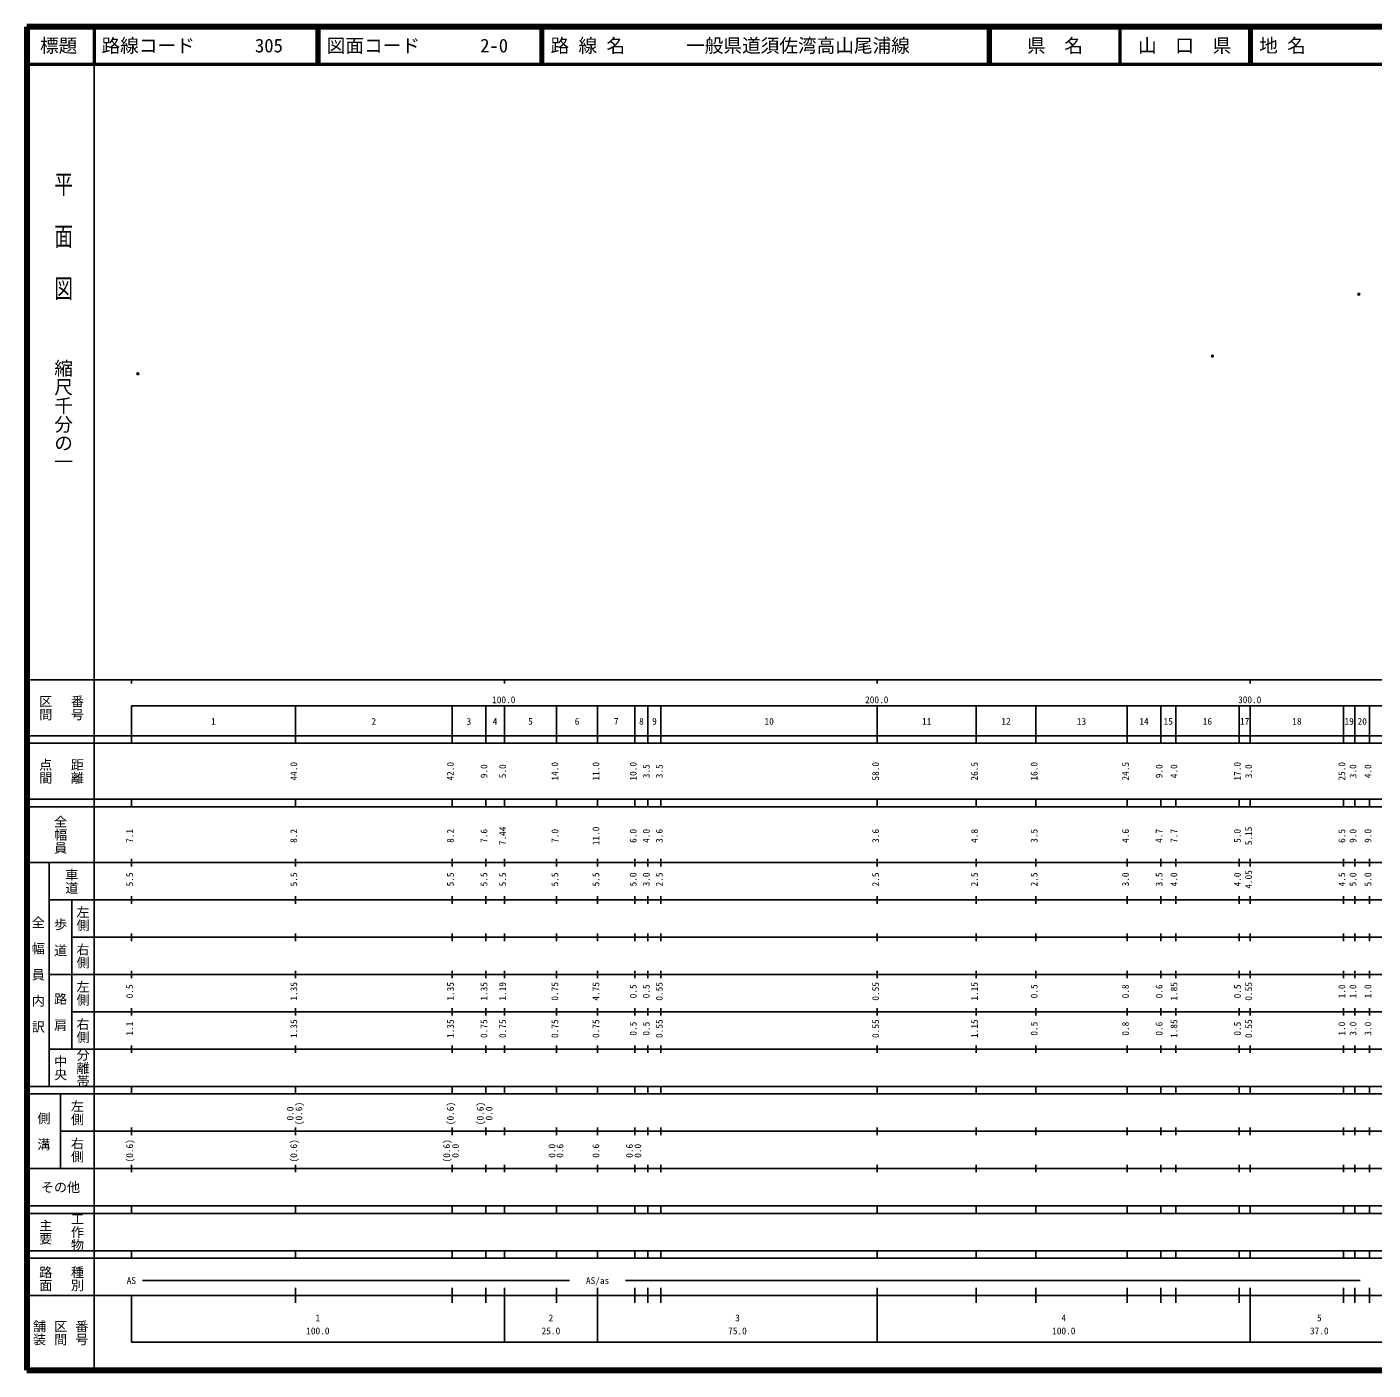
# Model space of a CAD drawing. Units: millimetres on the paper. Extents: x 40 to 680, y 20 to 380.
# Drawn here: x 40 to 400.9, y 20 to 380 of the extents above; entities that cross this region are included whole.
import ezdxf
from ezdxf.enums import TextEntityAlignment as Align

# ---------------------------------------------------------------- set-up
doc = ezdxf.new("R2010")
doc.units = ezdxf.units.MM
doc.header["$PDMODE"] = 32
doc.header["$PDSIZE"] = 0.5
doc.layers.add('M-OTRS', color=6, linetype='Continuous')
doc.layers.add('M-TTL-TXT', color=7, linetype='Continuous')
for name, color, linetype, lineweight in [('M-TTL', 2, 'Continuous', 140), ('M-TTL-BAND', 7, 'Continuous', 25), ('M-TTL-LINE', 7, 'Continuous', 50)]:
    doc.layers.add(name, color=color, linetype=linetype, lineweight=lineweight)
doc.styles.add('@ＭＳ ゴシック', font='')
doc.styles.add('ＭＳ ゴシック', font='')
doc.styles.get('@ＭＳ ゴシック').set_extended_font_data('@MS Gothic')
doc.styles.get('ＭＳ ゴシック').set_extended_font_data('MS Gothic')

msp = doc.modelspace()

# ---------------------------------------------------------------- linework, layer by layer
at = {"layer": 'M-OTRS'}
for p in [(397.101, 308.337), (357.837, 291.785), (69.755, 287.05)]:
    msp.add_point(p, dxfattribs=at)
at = {"layer": 'M-TTL'}
for p, q in [((40, 380), (40, 20)), ((680, 380), (40, 380)), ((40, 20), (680, 20))]:
    msp.add_line(p, q, dxfattribs=at)
at = {"layer": 'M-TTL-BAND'}
for p, q in [((58, 370), (58, 20)), ((40, 205), (579, 205)), ((68, 205), (68, 204)), ((168, 205), (168, 204)), ((268, 205), (268, 204)), ((368, 205), (368, 204)), ((68, 198), (579, 198)), ((68, 198), (68, 188)), ((112, 188), (112, 198)), ((154, 188), (154, 198)), ((163, 188), (163, 198)), ((168, 188), (168, 198)), ((182, 188), (182, 198)), ((193, 188), (193, 198)), ((203, 188), (203, 198)), ((206.5, 188), (206.5, 198)), ((210, 188), (210, 198)), ((268, 188), (268, 198)), ((294.5, 188), (294.5, 198)), ((310.5, 188), (310.5, 198)), ((335, 188), (335, 198)), ((344, 188), (344, 198)), ((348, 188), (348, 198)), ((365, 188), (365, 198)), ((368, 188), (368, 198)), ((393, 188), (393, 198)), ((396, 188), (396, 198)), ((400, 188), (400, 198)), ((40, 190), (579, 190)), ((40, 188), (579, 188)), ((40, 173), (579, 173)), ((40, 171), (579, 171)), ((68, 171), (68, 173)), ((112, 171), (112, 173)), ((154, 171), (154, 173)), ((163, 171), (163, 173)), ((168, 171), (168, 173)), ((182, 171), (182, 173)), ((193, 171), (193, 173)), ((203, 171), (203, 173)), ((206.5, 171), (206.5, 173)), ((210, 171), (210, 173)), ((268, 171), (268, 173)), ((294.5, 171), (294.5, 173)), ((310.5, 171), (310.5, 173)), ((335, 171), (335, 173)), ((344, 171), (344, 173)), ((348, 171), (348, 173)), ((365, 171), (365, 173)), ((368, 171), (368, 173)), ((393, 171), (393, 173)), ((396, 171), (396, 173)), ((400, 171), (400, 173)), ((40, 156), (579, 156)), ((46, 96), (46, 156)), ((68, 155), (68, 157)), ((112, 155), (112, 157)), ((154, 155), (154, 157)), ((163, 155), (163, 157)), ((168, 155), (168, 157)), ((182, 155), (182, 157)), ((193, 155), (193, 157)), ((203, 155), (203, 157)), ((206.5, 155), (206.5, 157)), ((210, 155), (210, 157)), ((268, 155), (268, 157)), ((294.5, 155), (294.5, 157)), ((310.5, 155), (310.5, 157)), ((335, 155), (335, 157)), ((344, 155), (344, 157)), ((348, 155), (348, 157)), ((365, 155), (365, 157)), ((368, 155), (368, 157)), ((393, 155), (393, 157)), ((396, 155), (396, 157)), ((400, 155), (400, 157)), ((46, 146), (579, 146)), ((52, 146), (52, 106)), ((68, 145), (68, 147)), ((112, 145), (112, 147)), ((154, 145), (154, 147)), ((163, 145), (163, 147)), ((168, 145), (168, 147)), ((182, 145), (182, 147)), ((193, 145), (193, 147)), ((203, 145), (203, 147)), ((206.5, 145), (206.5, 147)), ((210, 145), (210, 147)), ((268, 145), (268, 147)), ((294.5, 145), (294.5, 147)), ((310.5, 145), (310.5, 147)), ((335, 145), (335, 147)), ((344, 145), (344, 147)), ((348, 145), (348, 147)), ((365, 145), (365, 147)), ((368, 145), (368, 147)), ((393, 145), (393, 147)), ((396, 145), (396, 147)), ((400, 145), (400, 147)), ((52, 136), (579, 136)), ((68, 135), (68, 137)), ((112, 135), (112, 137)), ((154, 135), (154, 137)), ((163, 135), (163, 137)), ((168, 135), (168, 137)), ((182, 135), (182, 137)), ((193, 135), (193, 137)), ((203, 135), (203, 137)), ((206.5, 135), (206.5, 137)), ((210, 135), (210, 137)), ((268, 135), (268, 137)), ((294.5, 135), (294.5, 137)), ((310.5, 135), (310.5, 137)), ((335, 135), (335, 137)), ((344, 135), (344, 137)), ((348, 135), (348, 137)), ((365, 135), (365, 137)), ((368, 135), (368, 137)), ((393, 135), (393, 137)), ((396, 135), (396, 137)), ((400, 135), (400, 137)), ((68, 125), (68, 127)), ((112, 125), (112, 127)), ((154, 125), (154, 127)), ((163, 125), (163, 127)), ((168, 125), (168, 127)), ((182, 125), (182, 127)), ((193, 125), (193, 127)), ((203, 125), (203, 127)), ((206.5, 125), (206.5, 127)), ((210, 125), (210, 127)), ((268, 125), (268, 127)), ((294.5, 125), (294.5, 127)), ((310.5, 125), (310.5, 127)), ((335, 125), (335, 127)), ((344, 125), (344, 127)), ((348, 125), (348, 127)), ((365, 125), (365, 127)), ((368, 125), (368, 127)), ((393, 125), (393, 127)), ((396, 125), (396, 127)), ((400, 125), (400, 127)), ((46, 126), (579, 126)), ((52, 116), (579, 116)), ((68, 115), (68, 117)), ((112, 115), (112, 117)), ((154, 115), (154, 117)), ((163, 115), (163, 117)), ((168, 115), (168, 117)), ((182, 115), (182, 117)), ((193, 115), (193, 117)), ((203, 115), (203, 117)), ((206.5, 115), (206.5, 117)), ((210, 115), (210, 117)), ((268, 115), (268, 117)), ((294.5, 115), (294.5, 117)), ((310.5, 115), (310.5, 117)), ((335, 115), (335, 117)), ((344, 115), (344, 117)), ((348, 115), (348, 117)), ((365, 115), (365, 117)), ((368, 115), (368, 117)), ((393, 115), (393, 117)), ((396, 115), (396, 117)), ((400, 115), (400, 117)), ((46, 106), (579, 106)), ((68, 105), (68, 107)), ((112, 105), (112, 107)), ((154, 105), (154, 107)), ((163, 105), (163, 107)), ((168, 105), (168, 107)), ((182, 105), (182, 107)), ((193, 105), (193, 107)), ((203, 105), (203, 107)), ((206.5, 105), (206.5, 107)), ((210, 105), (210, 107)), ((268, 105), (268, 107)), ((294.5, 105), (294.5, 107)), ((310.5, 105), (310.5, 107)), ((335, 105), (335, 107)), ((344, 105), (344, 107)), ((348, 105), (348, 107)), ((365, 105), (365, 107)), ((368, 105), (368, 107)), ((393, 105), (393, 107)), ((396, 105), (396, 107)), ((400, 105), (400, 107)), ((40, 96), (579, 96)), ((40, 94), (579, 94)), ((49, 94), (49, 74)), ((68, 94), (68, 96)), ((112, 94), (112, 96)), ((154, 94), (154, 96)), ((163, 94), (163, 96)), ((168, 94), (168, 96)), ((182, 94), (182, 96)), ((193, 94), (193, 96)), ((203, 94), (203, 96)), ((206.5, 94), (206.5, 96)), ((210, 94), (210, 96)), ((268, 94), (268, 96)), ((294.5, 94), (294.5, 96)), ((310.5, 94), (310.5, 96)), ((335, 94), (335, 96)), ((344, 94), (344, 96)), ((348, 94), (348, 96)), ((365, 94), (365, 96)), ((368, 94), (368, 96)), ((393, 94), (393, 96)), ((396, 94), (396, 96)), ((400, 94), (400, 96)), ((49, 84), (579, 84)), ((68, 83), (68, 85)), ((112, 83), (112, 85)), ((154, 83), (154, 85)), ((163, 83), (163, 85)), ((168, 83), (168, 85)), ((182, 83), (182, 85)), ((193, 83), (193, 85)), ((203, 83), (203, 85)), ((206.5, 83), (206.5, 85)), ((210, 83), (210, 85)), ((268, 83), (268, 85)), ((294.5, 83), (294.5, 85)), ((310.5, 83), (310.5, 85)), ((335, 83), (335, 85)), ((344, 83), (344, 85)), ((348, 83), (348, 85)), ((365, 83), (365, 85)), ((368, 83), (368, 85)), ((393, 83), (393, 85)), ((396, 83), (396, 85)), ((400, 83), (400, 85)), ((40, 74), (579, 74)), ((68, 73), (68, 75)), ((112, 73), (112, 75)), ((154, 73), (154, 75)), ((163, 73), (163, 75)), ((168, 73), (168, 75)), ((182, 73), (182, 75)), ((193, 73), (193, 75)), ((203, 73), (203, 75)), ((206.5, 73), (206.5, 75)), ((210, 73), (210, 75)), ((268, 73), (268, 75)), ((294.5, 73), (294.5, 75)), ((310.5, 73), (310.5, 75)), ((335, 73), (335, 75)), ((344, 73), (344, 75)), ((348, 73), (348, 75)), ((365, 73), (365, 75)), ((368, 73), (368, 75)), ((393, 73), (393, 75)), ((396, 73), (396, 75)), ((400, 73), (400, 75)), ((40, 64), (579, 64)), ((40, 62), (579, 62)), ((68, 62), (68, 64)), ((112, 62), (112, 64)), ((154, 62), (154, 64)), ((163, 62), (163, 64)), ((168, 62), (168, 64)), ((182, 62), (182, 64)), ((193, 62), (193, 64)), ((203, 62), (203, 64)), ((206.5, 62), (206.5, 64)), ((210, 62), (210, 64)), ((268, 62), (268, 64)), ((294.5, 62), (294.5, 64)), ((310.5, 62), (310.5, 64)), ((335, 62), (335, 64)), ((344, 62), (344, 64)), ((348, 62), (348, 64)), ((365, 62), (365, 64)), ((368, 62), (368, 64)), ((393, 62), (393, 64)), ((396, 62), (396, 64)), ((400, 62), (400, 64)), ((40, 52), (579, 52)), ((68, 50), (68, 52)), ((112, 50), (112, 52)), ((154, 50), (154, 52)), ((163, 50), (163, 52)), ((168, 50), (168, 52)), ((182, 50), (182, 52)), ((193, 50), (193, 52)), ((203, 50), (203, 52)), ((206.5, 50), (206.5, 52)), ((210, 50), (210, 52)), ((268, 50), (268, 52)), ((294.5, 50), (294.5, 52)), ((310.5, 50), (310.5, 52)), ((335, 50), (335, 52)), ((344, 50), (344, 52)), ((348, 50), (348, 52)), ((365, 50), (365, 52)), ((368, 50), (368, 52)), ((393, 50), (393, 52)), ((396, 50), (396, 52)), ((400, 50), (400, 52)), ((40, 50), (579, 50)), ((71, 44), (185.5, 44)), ((200.5, 44), (397.5, 44)), ((40, 40), (579, 40)), ((68, 40), (68, 27.5)), ((112, 38), (112, 42)), ((154, 38), (154, 42)), ((163, 38), (163, 42)), ((168, 27.5), (168, 42)), ((182, 38), (182, 42)), ((193, 27.5), (193, 42)), ((203, 38), (203, 42)), ((206.5, 38), (206.5, 42)), ((210, 38), (210, 42)), ((268, 27.5), (268, 42)), ((294.5, 38), (294.5, 42)), ((310.5, 38), (310.5, 42)), ((335, 38), (335, 42)), ((344, 38), (344, 42)), ((348, 38), (348, 42)), ((365, 38), (365, 42)), ((368, 27.5), (368, 42)), ((393, 38), (393, 42)), ((396, 38), (396, 42)), ((400, 38), (400, 42)), ((68, 27.5), (579, 27.5))]:
    msp.add_line(p, q, dxfattribs=at)
at = {"layer": 'M-TTL-LINE'}
for p, q in [((58, 380), (58, 370)), ((117.75, 380), (117.75, 370)), ((118.25, 380), (118.25, 370)), ((177.75, 380), (177.75, 370)), ((178.25, 380), (178.25, 370)), ((297.75, 380), (297.75, 370)), ((298.25, 380), (298.25, 370)), ((333, 380), (333, 370)), ((367.75, 380), (367.75, 370)), ((368.25, 380), (368.25, 370)), ((40, 370), (680, 370))]:
    msp.add_line(p, q, dxfattribs=at)

# ---------------------------------------------------------------- texts
at = {"layer": 'M-TTL-BAND', "style": '@ＭＳ ゴシック', "width": 1.4}
msp.add_text('平  面  図', height=3.666, rotation=270, dxfattribs=at).set_placement((49.777, 306.475), align=Align.MIDDLE_RIGHT)
at = {"layer": 'M-TTL-BAND', "style": '@ＭＳ ゴシック'}
msp.add_text('縮尺千分の一', height=3.666, rotation=270, dxfattribs=at).set_placement((49.777, 261.03), align=Align.MIDDLE_RIGHT)
for s, p in [('区間', (45, 197.5)), ('番号', (53.5, 197.5)), ('点間', (45, 180.5)), ('距離', (53.5, 180.5)), ('全幅員', (49, 163.5)), ('車道', (52, 151)), ('全\u3000幅\u3000員\u3000内\u3000訳', (43, 126)), ('歩\u3000道', (49, 136)), ('左側', (55, 141)), ('右側', (55, 131)), ('左側', (55, 121)), ('路\u3000肩', (49, 116)), ('右側', (55, 111)), ('分離帯', (55, 101)), ('中央', (49, 101)), ('左側', (53.5, 89)), ('側\u3000溝', (44.5, 84)), ('右側', (53.5, 79)), ('工作物', (53.5, 57)), ('主要', (45, 57)), ('路面', (45, 44.5)), ('種別', (53.5, 44.5)), ('舗装', (43.333, 30)), ('区間', (49, 30)), ('番号', (54.667, 30))]:
    msp.add_text(s, height=2.566, rotation=270, dxfattribs=at).set_placement(p, align=Align.MIDDLE_CENTER)
at = {"layer": 'M-TTL-BAND', "style": 'ＭＳ ゴシック'}
for s, p in [('100.0', (167.844, 198.195)), ('200.0', (267.844, 198.195)), ('300.0', (367.844, 198.195)), ('1', (90, 192.405)), ('2', (133, 192.405)), ('3', (158.5, 192.405)), ('4', (165.5, 192.405)), ('5', (175, 192.405)), ('6', (187.5, 192.405)), ('7', (198, 192.405)), ('8', (204.75, 192.405)), ('9', (208.25, 192.405)), ('10', (239, 192.405)), ('11', (281.25, 192.405)), ('12', (302.5, 192.405)), ('13', (322.75, 192.405)), ('14', (339.5, 192.405)), ('15', (346, 192.405)), ('16', (356.5, 192.405)), ('17', (366.5, 192.405)), ('18', (380.5, 192.405)), ('19', (394.5, 192.405)), ('20', (398, 192.405)), ('AS', (68, 42.5)), ('AS/as', (193, 42.5)), ('1', (118, 32.523)), ('2', (180.5, 32.523)), ('3', (230.5, 32.523)), ('4', (318, 32.523)), ('5', (386.5, 32.523)), ('100.0', (118, 29.033)), ('25.0', (180.5, 29.033)), ('75.0', (230.5, 29.033)), ('100.0', (318, 29.033)), ('37.0', (386.5, 29.033))]:
    msp.add_text(s, height=1.833, dxfattribs=at).set_placement(p, align=Align.BOTTOM_CENTER)
for s, p in [('44.0', (113, 180.5)), ('42.0', (155, 180.5)), ('9.0', (164, 180.5)), ('5.0', (169, 180.5)), ('14.0', (183, 180.5)), ('11.0', (194, 180.5)), ('10.0', (204, 180.5)), ('3.5', (207.5, 180.5)), ('3.5', (211, 180.5)), ('58.0', (269, 180.5)), ('26.5', (295.5, 180.5)), ('16.0', (311.5, 180.5)), ('24.5', (336, 180.5)), ('9.0', (345, 180.5)), ('4.0', (349, 180.5)), ('17.0', (366, 180.5)), ('3.0', (369, 180.5)), ('25.0', (394, 180.5)), ('3.0', (397, 180.5)), ('4.0', (401, 180.5)), ('7.1', (69, 163.174)), ('8.2', (113, 163.174)), ('8.2', (155, 163.174)), ('7.6', (164, 163.174)), ('7.44', (169, 163.174)), ('7.0', (183, 163.174)), ('11.0', (194, 163.174)), ('6.0', (204, 163.174)), ('4.0', (207.5, 163.174)), ('3.6', (211, 163.174)), ('3.6', (269, 163.174)), ('4.8', (295.5, 163.174)), ('3.5', (311.5, 163.174)), ('4.6', (336, 163.174)), ('4.7', (345, 163.174)), ('7.7', (349, 163.174)), ('5.0', (366, 163.174)), ('5.15', (369, 163.174)), ('6.5', (394, 163.174)), ('9.0', (397, 163.174)), ('9.0', (401, 163.174)), ('5.5', (69, 151.5)), ('5.5', (113, 151.5)), ('5.5', (155, 151.5)), ('5.5', (164, 151.5)), ('5.5', (169, 151.5)), ('5.5', (183, 151.5)), ('5.5', (194, 151.5)), ('5.0', (204, 151.5)), ('3.0', (207.5, 151.5)), ('2.5', (211, 151.5)), ('2.5', (269, 151.5)), ('2.5', (295.5, 151.5)), ('2.5', (311.5, 151.5)), ('3.0', (336, 151.5)), ('3.5', (345, 151.5)), ('4.0', (349, 151.5)), ('4.0', (366, 151.5)), ('4.05', (369, 151.5)), ('4.5', (394, 151.5)), ('5.0', (397, 151.5)), ('5.0', (401, 151.5)), ('0.5', (69, 121.5)), ('1.35', (113, 121.5)), ('1.35', (155, 121.5)), ('1.35', (164, 121.5)), ('1.19', (169, 121.5)), ('0.75', (183, 121.5)), ('4.75', (194, 121.5)), ('0.5', (204, 121.5)), ('0.5', (207.5, 121.5)), ('0.55', (211, 121.5)), ('0.55', (269, 121.5)), ('1.15', (295.5, 121.5)), ('0.5', (311.5, 121.5)), ('0.8', (336, 121.5)), ('0.6', (345, 121.5)), ('1.85', (349, 121.5)), ('0.5', (366, 121.5)), ('0.55', (369, 121.5)), ('1.0', (394, 121.5)), ('1.0', (397, 121.5)), ('1.0', (401, 121.5)), ('1.1', (69, 111.5)), ('1.35', (113, 111.5)), ('1.35', (155, 111.5)), ('0.75', (164, 111.5)), ('0.75', (169, 111.5)), ('0.75', (183, 111.5)), ('0.75', (194, 111.5)), ('0.5', (204, 111.5)), ('0.5', (207.5, 111.5)), ('0.55', (211, 111.5)), ('0.55', (269, 111.5)), ('1.15', (295.5, 111.5)), ('0.5', (311.5, 111.5)), ('0.8', (336, 111.5)), ('0.6', (345, 111.5)), ('1.85', (349, 111.5)), ('0.5', (366, 111.5)), ('0.55', (369, 111.5)), ('1.0', (394, 111.5)), ('3.0', (397, 111.5)), ('3.0', (401, 111.5)), ('0.0', (112.024, 88.764)), ('(0.6)', (114.37, 88.764)), ('(0.6)', (155, 88.764)), ('(0.6)', (163, 88.764)), ('0.0', (165.364, 88.764)), ('(0.6)', (69, 78.764)), ('(0.6)', (113, 78.764)), ('(0.6)', (154, 78.764)), ('0.0', (156.364, 78.764)), ('0.0', (182.222, 78.764)), ('0.6', (184.37, 78.764)), ('0.6', (194, 78.764)), ('0.6', (203, 78.764)), ('0.0', (205.238, 78.764))]:
    msp.add_text(s, height=1.833, rotation=90, dxfattribs=at).set_placement(p, align=Align.BOTTOM_CENTER)
msp.add_text('その他', height=2.566, dxfattribs=at).set_placement((49, 69), align=Align.MIDDLE_CENTER)
at = {"layer": 'M-TTL-TXT', "style": 'ＭＳ ゴシック'}
for s, p in [('標題', (48.5, 375)), ('県\u3000名', (315.625, 375)), ('山\u3000口\u3000県', (350.375, 375))]:
    msp.add_text(s, height=3.666, dxfattribs=at).set_placement(p, align=Align.MIDDLE_CENTER)
for s, p in [('路線コード', (60, 375)), ('305', (101.142, 375)), ('図面コード', (120.38, 375)), ('2-0', (161.521, 375)), ('路 線 名', (180.38, 375)), ('一般県道須佐湾高山尾浦線', (216.734, 375)), ('地 名', (370.38, 375))]:
    msp.add_text(s, height=3.666, dxfattribs=at).set_placement(p, align=Align.MIDDLE_LEFT)

doc.saveas('drawing.dxf')
